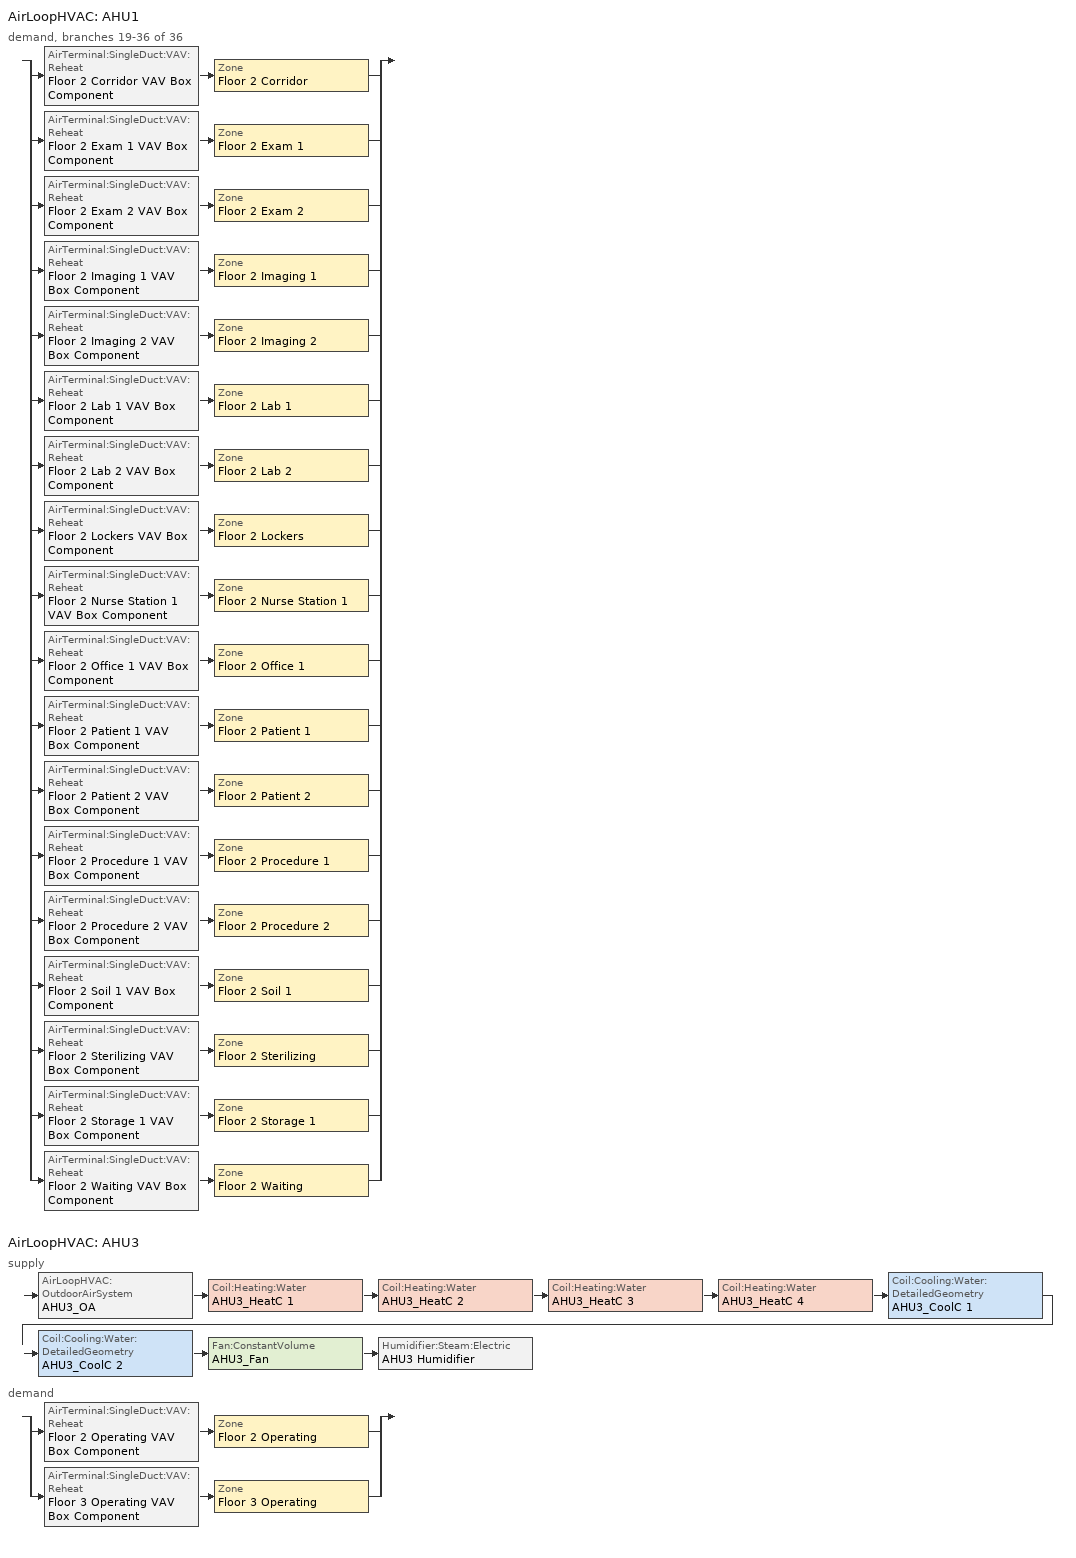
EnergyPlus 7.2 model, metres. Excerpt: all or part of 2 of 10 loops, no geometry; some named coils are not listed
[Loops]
AirLoopHVAC 'AHU1'
 demand, branches 19-36 of 36: split
  | AirTerminal:SingleDuct:VAV:Reheat 'Floor 2 Corridor VAV Box Component' > Zone 'Floor 2 Corridor'
  | AirTerminal:SingleDuct:VAV:Reheat 'Floor 2 Exam 1 VAV Box Component' > Zone 'Floor 2 Exam 1'
  | AirTerminal:SingleDuct:VAV:Reheat 'Floor 2 Exam 2 VAV Box Component' > Zone 'Floor 2 Exam 2'
  | AirTerminal:SingleDuct:VAV:Reheat 'Floor 2 Imaging 1 VAV Box Component' > Zone 'Floor 2 Imaging 1'
  | AirTerminal:SingleDuct:VAV:Reheat 'Floor 2 Imaging 2 VAV Box Component' > Zone 'Floor 2 Imaging 2'
  | AirTerminal:SingleDuct:VAV:Reheat 'Floor 2 Lab 1 VAV Box Component' > Zone 'Floor 2 Lab 1'
  | AirTerminal:SingleDuct:VAV:Reheat 'Floor 2 Lab 2 VAV Box Component' > Zone 'Floor 2 Lab 2'
  | AirTerminal:SingleDuct:VAV:Reheat 'Floor 2 Lockers VAV Box Component' > Zone 'Floor 2 Lockers'
  | AirTerminal:SingleDuct:VAV:Reheat 'Floor 2 Nurse Station 1 VAV Box Component' > Zone 'Floor 2 Nurse Station 1'
  | AirTerminal:SingleDuct:VAV:Reheat 'Floor 2 Office 1 VAV Box Component' > Zone 'Floor 2 Office 1'
  | AirTerminal:SingleDuct:VAV:Reheat 'Floor 2 Patient 1 VAV Box Component' > Zone 'Floor 2 Patient 1'
  | AirTerminal:SingleDuct:VAV:Reheat 'Floor 2 Patient 2 VAV Box Component' > Zone 'Floor 2 Patient 2'
  | AirTerminal:SingleDuct:VAV:Reheat 'Floor 2 Procedure 1 VAV Box Component' > Zone 'Floor 2 Procedure 1'
  | AirTerminal:SingleDuct:VAV:Reheat 'Floor 2 Procedure 2 VAV Box Component' > Zone 'Floor 2 Procedure 2'
  | AirTerminal:SingleDuct:VAV:Reheat 'Floor 2 Soil 1 VAV Box Component' > Zone 'Floor 2 Soil 1'
  | AirTerminal:SingleDuct:VAV:Reheat 'Floor 2 Sterilizing VAV Box Component' > Zone 'Floor 2 Sterilizing'
  | AirTerminal:SingleDuct:VAV:Reheat 'Floor 2 Storage 1 VAV Box Component' > Zone 'Floor 2 Storage 1'
  | AirTerminal:SingleDuct:VAV:Reheat 'Floor 2 Waiting VAV Box Component' > Zone 'Floor 2 Waiting'
AirLoopHVAC 'AHU3'
 supply: AirLoopHVAC:OutdoorAirSystem 'AHU3_OA' > Coil:Heating:Water 'AHU3_HeatC 1' > Coil:Heating:Water 'AHU3_HeatC 2' > Coil:Heating:Water 'AHU3_HeatC 3' > Coil:Heating:Water 'AHU3_HeatC 4' > Coil:Cooling:Water:DetailedGeometry 'AHU3_CoolC 1' > Coil:Cooling:Water:DetailedGeometry 'AHU3_CoolC 2' > Fan:ConstantVolume 'AHU3_Fan' > Humidifier:Steam:Electric 'AHU3 Humidifier'
 demand: split
  | AirTerminal:SingleDuct:VAV:Reheat 'Floor 2 Operating VAV Box Component' > Zone 'Floor 2 Operating'
  | AirTerminal:SingleDuct:VAV:Reheat 'Floor 3 Operating VAV Box Component' > Zone 'Floor 3 Operating'
[ComponentCost:LineItem]
Name | Line Item Type | Item | Cost per Each {$} | Quantity | Cost per Unit of Output Capacity {$/kW}
Infiltration:Floor 2 Corridor | General | Floor 2 Corridor | 1 | 0
LIGHTING EQUIP:Floor 2 Corridor | Lights | Floor 2 Corridor |  |  | 1
ElectricEquipment:Floor 2 Corridor:ElecPlug | General | Floor 2 Corridor | 1 | 0.5217
Infiltration:Floor 2 Exam 1 | General | Floor 2 Exam 1 | 1 | 0
People:Floor 2 Exam 1 | General | Floor 2 Exam 1 | 1 | 20.9924
LIGHTING EQUIP:Floor 2 Exam 1 | Lights | Floor 2 Exam 1 |  |  | 1
ElectricEquipment:Floor 2 Exam 1:ElecPlug | General | Floor 2 Exam 1 | 1 | 4.1985
People:Floor 2 Exam 2 | General | Floor 2 Exam 2 | 1 | 6.7475
LIGHTING EQUIP:Floor 2 Exam 2 | Lights | Floor 2 Exam 2 |  |  | 1
ElectricEquipment:Floor 2 Exam 2:ElecPlug | General | Floor 2 Exam 2 | 1 | 1.3495
People:Floor 2 Imaging 1 | General | Floor 2 Imaging 1 | 1 | 11.5458
LIGHTING EQUIP:Floor 2 Imaging 1 | Lights | Floor 2 Imaging 1 |  |  | 1
ElectricEquipment:Floor 2 Imaging 1:ElecPlug | General | Floor 2 Imaging 1 | 1 | 2.3092
ElectricEquipment:Floor 2 Imaging 1:ElecProcess | General | Floor 2 Imaging 1 | 1 | 18.4797
Infiltration:Floor 2 Imaging 2 | General | Floor 2 Imaging 2 | 1 | 0
People:Floor 2 Imaging 2 | General | Floor 2 Imaging 2 | 1 | 16.9938
LIGHTING EQUIP:Floor 2 Imaging 2 | Lights | Floor 2 Imaging 2 |  |  | 1
ElectricEquipment:Floor 2 Imaging 2:ElecPlug | General | Floor 2 Imaging 2 | 1 | 3.3988
ElectricEquipment:Floor 2 Imaging 2:ElecProcess | General | Floor 2 Imaging 2 | 1 | 27.1996
People:Floor 2 Lab 1 | General | Floor 2 Lab 1 | 1 | 11.3959
LIGHTING EQUIP:Floor 2 Lab 1 | Lights | Floor 2 Lab 1 |  |  | 1
ElectricEquipment:Floor 2 Lab 1:ElecPlug | General | Floor 2 Lab 1 | 1 | 2.2792
ElectricEquipment:Floor 2 Lab 1:ElecProcess | General | Floor 2 Lab 1 | 1 | 6.8396
People:Floor 2 Lab 2 | General | Floor 2 Lab 2 | 1 | 16.9938
LIGHTING EQUIP:Floor 2 Lab 2 | Lights | Floor 2 Lab 2 |  |  | 1
ElectricEquipment:Floor 2 Lab 2:ElecPlug | General | Floor 2 Lab 2 | 1 | 3.3988
ElectricEquipment:Floor 2 Lab 2:ElecProcess | General | Floor 2 Lab 2 | 1 | 10.1995
People:Floor 2 Lockers | General | Floor 2 Lockers | 1 | 3.7486
LIGHTING EQUIP:Floor 2 Lockers | Lights | Floor 2 Lockers |  |  | 1
ElectricEquipment:Floor 2 Lockers:ElecPlug | General | Floor 2 Lockers | 1 | 0.1874
People:Floor 2 Nurse Station 1 | General | Floor 2 Nurse Station 1 | 1 | 6.4477
LIGHTING EQUIP:Floor 2 Nurse Station 1 | Lights | Floor 2 Nurse Station 1 |  |  | 1
ElectricEquipment:Floor 2 Nurse Station 1:ElecPlug | General | Floor 2 Nurse Station 1 | 1 | 0.3224
ElectricEquipment:Floor 2 Nurse Station 1:ElecProcess | General | Floor 2 Nurse Station 1 | 1 | 0.6448
People:Floor 2 Office 1 | General | Floor 2 Office 1 | 1 | 11.6957
LIGHTING EQUIP:Floor 2 Office 1 | Lights | Floor 2 Office 1 |  |  | 1
ElectricEquipment:Floor 2 Office 1:ElecPlug | General | Floor 2 Office 1 | 1 | 1.1696
Infiltration:Floor 2 Operating | General | Floor 2 Operating | 1 | 0
People:Floor 2 Operating | General | Floor 2 Operating | 1 | 96.345
LIGHTING EQUIP:Floor 2 Operating | Lights | Floor 2 Operating |  |  | 1
ElectricEquipment:Floor 2 Operating:ElecPlug | General | Floor 2 Operating | 1 | 19.269
ElectricEquipment:Floor 2 Operating:ElecProcess | General | Floor 2 Operating | 1 | 57.8249
Infiltration:Floor 2 Patient 1 | General | Floor 2 Patient 1 | 1 | 0
People:Floor 2 Patient 1 | General | Floor 2 Patient 1 | 1 | 17.0338
LIGHTING EQUIP:Floor 2 Patient 1 | Lights | Floor 2 Patient 1 |  |  | 1
ElectricEquipment:Floor 2 Patient 1:ElecPlug | General | Floor 2 Patient 1 | 1 | 3.4068
People:Floor 2 Patient 2 | General | Floor 2 Patient 2 | 1 | 14.0249
LIGHTING EQUIP:Floor 2 Patient 2 | Lights | Floor 2 Patient 2 |  |  | 1
ElectricEquipment:Floor 2 Patient 2:ElecPlug | General | Floor 2 Patient 2 | 1 | 2.805
People:Floor 2 Procedure 1 | General | Floor 2 Procedure 1 | 1 | 12.5954
LIGHTING EQUIP:Floor 2 Procedure 1 | Lights | Floor 2 Procedure 1 |  |  | 1
ElectricEquipment:Floor 2 Procedure 1:ElecPlug | General | Floor 2 Procedure 1 | 1 | 2.5191
ElectricEquipment:Floor 2 Procedure 1:ElecProcess | General | Floor 2 Procedure 1 | 1 | 7.5596
People:Floor 2 Procedure 2 | General | Floor 2 Procedure 2 | 1 | 6.7975
LIGHTING EQUIP:Floor 2 Procedure 2 | Lights | Floor 2 Procedure 2 |  |  | 1
ElectricEquipment:Floor 2 Procedure 2:ElecPlug | General | Floor 2 Procedure 2 | 1 | 1.3595
ElectricEquipment:Floor 2 Procedure 2:ElecProcess | General | Floor 2 Procedure 2 | 1 | 4.0798
People:Floor 2 Soil 1 | General | Floor 2 Soil 1 | 1 | 2.4141
LIGHTING EQUIP:Floor 2 Soil 1 | Lights | Floor 2 Soil 1 |  |  | 1
LIGHTING EQUIP:Floor 2 Sterilizing | Lights | Floor 2 Sterilizing |  |  | 1
ElectricEquipment:Floor 2 Sterilizing:ElecPlug | General | Floor 2 Sterilizing | 1 | 1.3595
ElectricEquipment:Floor 2 Sterilizing:ElecProcess | General | Floor 2 Sterilizing | 1 | 6.8001
GasEquipment:Floor 2 Sterilizing:GasProcess | General | Floor 2 Sterilizing | 1 | 9.5203
LIGHTING EQUIP:Floor 2 Storage 1 | Lights | Floor 2 Storage 1 |  |  | 1
ElectricEquipment:Floor 2 Storage 1:ElecPlug | General | Floor 2 Storage 1 | 1 | 1.4995
Infiltration:Floor 2 Waiting | General | Floor 2 Waiting | 1 | 0
People:Floor 2 Waiting | General | Floor 2 Waiting | 1 | 116.9937
LIGHTING EQUIP:Floor 2 Waiting | Lights | Floor 2 Waiting |  |  | 1
ElectricEquipment:Floor 2 Waiting:ElecPlug | General | Floor 2 Waiting | 1 | 0.3913
Infiltration:Floor 3 Operating | General | Floor 3 Operating | 1 | 0
People:Floor 3 Operating | General | Floor 3 Operating | 1 | 8.9971
LIGHTING EQUIP:Floor 3 Operating | Lights | Floor 3 Operating |  |  | 1
ElectricEquipment:Floor 3 Operating:ElecPlug | General | Floor 3 Operating | 1 | 1.7994
ElectricEquipment:Floor 3 Operating:ElecProcess | General | Floor 3 Operating | 1 | 5.3999
[Sizing:Zone] Zone Cooling Design Supply Air Temperature Input Method=SupplyAirTemperature; Zone Cooling Design Supply Air Temperature {C}=14; Zone Heating Design Supply Air Temperature Input Method=SupplyAirTemperature; Zone Heating Design Supply Air Temperature {C}=40; Zone Cooling Design Supply Air Humidity Ratio {kgWater/kgDryAir}=0.0085; Zone Heating Design Supply Air Humidity Ratio {kgWater/kgDryAir}=0.008; Cooling Design Air Flow Method=DesignDayWithLimit; Cooling Minimum Air Flow Fraction=0; Heating Design Air Flow Method=DesignDay; Heating Design Air Flow Rate {m3/s}=0
Name | Design Specification Outdoor Air Object | Cooling Minimum Air Flow {m3/s}
Floor 2 Corridor | SZ DSOA Floor 2 Corridor | 0.818042
Floor 2 Exam 1 | SZ DSOA Floor 2 Exam 1 | 1.98218
Floor 2 Exam 2 | SZ DSOA Floor 2 Exam 2 | 0.637129
Floor 2 Imaging 1 | SZ DSOA Floor 2 Imaging 1 | 1.0902
Floor 2 Imaging 2 | SZ DSOA Floor 2 Imaging 2 | 1.60462
Floor 2 Lab 1 | SZ DSOA Floor 2 Lab 1 | 1.07604
Floor 2 Lab 2 | SZ DSOA Floor 2 Lab 2 | 1.60462
Floor 2 Lockers | SZ DSOA Floor 2 Lockers | 0.589934
Floor 2 Nurse Station 1 | SZ DSOA Floor 2 Nurse Station 1 | 0.156815
Floor 2 Office 1 | SZ DSOA Floor 2 Office 1 | 0.284456
Floor 2 Operating | SZ DSOA Floor 2 Operating | 30.3242
Floor 2 Patient 1 | SZ DSOA Floor 2 Patient 1 | 1.62464
Floor 2 Patient 2 | SZ DSOA Floor 2 Patient 2 | 1.33766
Floor 2 Procedure 1 | SZ DSOA Floor 2 Procedure 1 | 2.97327
Floor 2 Procedure 2 | SZ DSOA Floor 2 Procedure 2 | 1.60462
Floor 2 Soil 1 | SZ DSOA Floor 2 Soil 1 | 0.379918
Floor 2 Sterilizing | SZ DSOA Floor 2 Sterilizing | 1.06975
Floor 2 Storage 1 | SZ DSOA Floor 2 Storage 1 | 0.257426
Floor 2 Waiting | SZ DSOA Floor 2 Waiting | 1.17129
Floor 3 Operating | SZ DSOA Floor 3 Operating | 2.83168
[DesignSpecification:OutdoorAir] Outdoor Air Method=Flow/Zone; Outdoor Air Flow per Person {m3/s-person}=0; Outdoor Air Flow per Zone Floor Area {m3/s-m2}=0
Name | Outdoor Air Flow per Zone {m3/s} | Outdoor Air Flow Air Changes per Hour {1/hr}
SZ DSOA Floor 2 Corridor | 0.147344
Floor 2 Corridor VAV Box OA Design Spec | 0.1473 | 0
SZ DSOA Floor 2 Exam 1 | 0.168551
Floor 2 Exam 1 VAV Box OA Design Spec | 0.1686 | 0
SZ DSOA Floor 2 Exam 2 | 0.054177
Floor 2 Exam 2 VAV Box OA Design Spec | 0.0542 | 0
SZ DSOA Floor 2 Imaging 1 | 0.0927029
Floor 2 Imaging 1 VAV Box OA Design Spec | 0.0927 | 0
SZ DSOA Floor 2 Imaging 2; SZ DSOA Floor 2 Lab 2 | 0.136446
Floor 2 Imaging 2 VAV Box OA Design Spec; Floor 2 Lab 2 VAV Box OA Design Spec | 0.1364 | 0
SZ DSOA Floor 2 Lab 1 | 0.091499
Floor 2 Lab 1 VAV Box OA Design Spec | 0.0915 | 0
SZ DSOA Floor 2 Lockers | 0.589934
Floor 2 Lockers VAV Box OA Design Spec | 0.5899 | 0
SZ DSOA Floor 2 Nurse Station 1 | 0.0517692
Floor 2 Nurse Station 1 VAV Box OA Design Spec | 0.0518 | 0
SZ DSOA Floor 2 Office 1 | 0.0939069
Floor 2 Office 1 VAV Box OA Design Spec | 0.0939 | 0
SZ DSOA Floor 2 Operating | 6.06484
Floor 2 Operating VAV Box OA Design Spec | 6.0648 | 0
SZ DSOA Floor 2 Patient 1 | 0.536132
Floor 2 Patient 1 VAV Box OA Design Spec | 0.5361 | 0
SZ DSOA Floor 2 Patient 2 | 0.441428
Floor 2 Patient 2 VAV Box OA Design Spec | 0.4414 | 0
SZ DSOA Floor 2 Procedure 1 | 0.594654
Floor 2 Procedure 1 VAV Box OA Design Spec | 0.5947 | 0
SZ DSOA Floor 2 Procedure 2 | 0.320924
Floor 2 Procedure 2 VAV Box OA Design Spec | 0.3209 | 0
SZ DSOA Floor 2 Soil 1 | 0.379918
Floor 2 Soil 1 VAV Box OA Design Spec | 0.3799 | 0
SZ DSOA Floor 2 Sterilizing | 1.06975
Floor 2 Sterilizing VAV Box OA Design Spec | 1.0697 | 0
SZ DSOA Floor 2 Storage 1 | 0.0850063
Floor 2 Storage 1 VAV Box OA Design Spec | 0.085 | 0
SZ DSOA Floor 2 Waiting | 0.386613
Floor 2 Waiting VAV Box OA Design Spec | 0.3866 | 0
SZ DSOA Floor 3 Operating | 0.566362
Floor 3 Operating VAV Box OA Design Spec | 0.5664 | 0
[ZoneControl:Thermostat] Control Type Schedule=Dual Zone Control Type Sched
Name | Zone or ZoneList | Control 1
Floor 2 Corridor Thermostat | Floor 2 Corridor | Floor 2 Corridor DualSPSched
Floor 2 Exam 1 Thermostat | Floor 2 Exam 1 | Floor 2 Exam 1 DualSPSched
Floor 2 Exam 2 Thermostat | Floor 2 Exam 2 | Floor 2 Exam 2 DualSPSched
Floor 2 Imaging 1 Thermostat | Floor 2 Imaging 1 | Floor 2 Imaging 1 DualSPSched
Floor 2 Imaging 2 Thermostat | Floor 2 Imaging 2 | Floor 2 Imaging 2 DualSPSched
Floor 2 Lab 1 Thermostat | Floor 2 Lab 1 | Floor 2 Lab 1 DualSPSched
Floor 2 Lab 2 Thermostat | Floor 2 Lab 2 | Floor 2 Lab 2 DualSPSched
Floor 2 Lockers Thermostat | Floor 2 Lockers | Floor 2 Lockers DualSPSched
Floor 2 Nurse Station 1 Thermostat | Floor 2 Nurse Station 1 | Floor 2 Nurse Station 1 DualSPSched
Floor 2 Office 1 Thermostat | Floor 2 Office 1 | Floor 2 Office 1 DualSPSched
Floor 2 Operating Thermostat | Floor 2 Operating | Floor 2 Operating DualSPSched
Floor 2 Patient 1 Thermostat | Floor 2 Patient 1 | Floor 2 Patient 1 DualSPSched
Floor 2 Patient 2 Thermostat | Floor 2 Patient 2 | Floor 2 Patient 2 DualSPSched
Floor 2 Procedure 1 Thermostat | Floor 2 Procedure 1 | Floor 2 Procedure 1 DualSPSched
Floor 2 Procedure 2 Thermostat | Floor 2 Procedure 2 | Floor 2 Procedure 2 DualSPSched
Floor 2 Soil 1 Thermostat | Floor 2 Soil 1 | Floor 2 Soil 1 DualSPSched
Floor 2 Sterilizing Thermostat | Floor 2 Sterilizing | Floor 2 Sterilizing DualSPSched
Floor 2 Storage 1 Thermostat | Floor 2 Storage 1 | Floor 2 Storage 1 DualSPSched
Floor 2 Waiting Thermostat | Floor 2 Waiting | Floor 2 Waiting DualSPSched
Floor 3 Operating Thermostat | Floor 3 Operating | Floor 3 Operating DualSPSched
[ThermostatSetpoint:DualSetpoint]
Name | Heating Setpoint Temperature Schedule | Cooling Setpoint Temperature Schedule
Floor 2 Corridor DualSPSched; Floor 2 Imaging 1 DualSPSched; Floor 2 Imaging 2 DualSPSched; Floor 2 Lab 1 DualSPSched; Floor 2 Lab 2 DualSPSched; Floor 2 Lockers DualSPSched; Floor 2 Nurse Station 1 DualSPSched; Floor 2 Patient 1 DualSPSched; Floor 2 Patient 2 DualSPSched; Floor 2 Soil 1 DualSPSched; Floor 2 Sterilizing DualSPSched; Floor 2 Waiting DualSPSched | HEATING_TSTAT_24_7 | COOLING_TSTAT_24_7
Floor 2 Exam 1 DualSPSched; Floor 2 Exam 2 DualSPSched; Floor 2 Office 1 DualSPSched; Floor 2 Procedure 1 DualSPSched; Floor 2 Procedure 2 DualSPSched; Floor 2 Storage 1 DualSPSched | HEATING_TSTAT_OFFICE | COOLING_TSTAT_OFFICE
Floor 2 Operating DualSPSched; Floor 3 Operating DualSPSched | HEATING_TSTAT_OR | COOLING_TSTAT_OR
[Zone equipment]
Floor 2 Corridor: Floor 2 Corridor VAV Box Component
Floor 2 Exam 1: Floor 2 Exam 1 VAV Box Component
Floor 2 Exam 2: Floor 2 Exam 2 VAV Box Component
Floor 2 Imaging 1: Floor 2 Imaging 1 VAV Box Component
Floor 2 Imaging 2: Floor 2 Imaging 2 VAV Box Component
Floor 2 Lab 1: Floor 2 Lab 1 VAV Box Component
Floor 2 Lab 2: Floor 2 Lab 2 VAV Box Component
Floor 2 Lockers: Floor 2 Lockers VAV Box Component, Floor 2 Lockers Exhaust Fan 1
Floor 2 Nurse Station 1: Floor 2 Nurse Station 1 VAV Box Component
Floor 2 Office 1: Floor 2 Office 1 VAV Box Component
Floor 2 Operating: Floor 2 Operating VAV Box Component
Floor 2 Patient 1: Floor 2 Patient 1 VAV Box Component
Floor 2 Patient 2: Floor 2 Patient 2 VAV Box Component
Floor 2 Procedure 1: Floor 2 Procedure 1 VAV Box Component
Floor 2 Procedure 2: Floor 2 Procedure 2 VAV Box Component
Floor 2 Soil 1: Floor 2 Soil 1 VAV Box Component, Floor 2 Soil 1 Exhaust Fan 1
Floor 2 Sterilizing: Floor 2 Sterilizing VAV Box Component, Floor 2 Sterilizing Exhaust Fan 1
Floor 2 Storage 1: Floor 2 Storage 1 VAV Box Component
Floor 2 Waiting: Floor 2 Waiting VAV Box Component
Floor 3 Operating: Floor 3 Operating VAV Box Component
[AirTerminal:SingleDuct:VAV:Reheat] Availability Schedule=ALWAYS_ON; Maximum Air Flow Rate {m3/s}=AUTOSIZE; Zone Minimum Air Flow Input Method=Constant; Constant Minimum Air Flow Fraction=1; Maximum Hot Water or Steam Flow Rate {m3/s}=AUTOSIZE; Minimum Hot Water or Steam Flow Rate {m3/s}=0; Convergence Tolerance=0.001; Damper Heating Action=Reverse; Maximum Flow per Zone Floor Area During Reheat {m3/s-m2}=AUTOCALCULATE; Maximum Flow Fraction During Reheat=AUTOCALCULATE
Name | Reheat Coil | Design Specification Outdoor Air Object
Floor 2 Corridor VAV Box Component | Floor 2 Corridor VAV Box Reheat Coil | Floor 2 Corridor VAV Box OA Design Spec
Floor 2 Exam 1 VAV Box Component | Floor 2 Exam 1 VAV Box Reheat Coil | Floor 2 Exam 1 VAV Box OA Design Spec
Floor 2 Exam 2 VAV Box Component | Floor 2 Exam 2 VAV Box Reheat Coil | Floor 2 Exam 2 VAV Box OA Design Spec
Floor 2 Imaging 1 VAV Box Component | Floor 2 Imaging 1 VAV Box Reheat Coil | Floor 2 Imaging 1 VAV Box OA Design Spec
Floor 2 Imaging 2 VAV Box Component | Floor 2 Imaging 2 VAV Box Reheat Coil | Floor 2 Imaging 2 VAV Box OA Design Spec
Floor 2 Lab 1 VAV Box Component | Floor 2 Lab 1 VAV Box Reheat Coil | Floor 2 Lab 1 VAV Box OA Design Spec
Floor 2 Lab 2 VAV Box Component | Floor 2 Lab 2 VAV Box Reheat Coil | Floor 2 Lab 2 VAV Box OA Design Spec
Floor 2 Lockers VAV Box Component | Floor 2 Lockers VAV Box Reheat Coil | Floor 2 Lockers VAV Box OA Design Spec
Floor 2 Nurse Station 1 VAV Box Component | Floor 2 Nurse Station 1 VAV Box Reheat Coil | Floor 2 Nurse Station 1 VAV Box OA Design Spec
Floor 2 Office 1 VAV Box Component | Floor 2 Office 1 VAV Box Reheat Coil | Floor 2 Office 1 VAV Box OA Design Spec
Floor 2 Operating VAV Box Component | Floor 2 Operating VAV Box Reheat Coil | Floor 2 Operating VAV Box OA Design Spec
Floor 2 Patient 1 VAV Box Component | Floor 2 Patient 1 VAV Box Reheat Coil | Floor 2 Patient 1 VAV Box OA Design Spec
Floor 2 Patient 2 VAV Box Component | Floor 2 Patient 2 VAV Box Reheat Coil | Floor 2 Patient 2 VAV Box OA Design Spec
Floor 2 Procedure 1 VAV Box Component | Floor 2 Procedure 1 VAV Box Reheat Coil | Floor 2 Procedure 1 VAV Box OA Design Spec
Floor 2 Procedure 2 VAV Box Component | Floor 2 Procedure 2 VAV Box Reheat Coil | Floor 2 Procedure 2 VAV Box OA Design Spec
Floor 2 Soil 1 VAV Box Component | Floor 2 Soil 1 VAV Box Reheat Coil | Floor 2 Soil 1 VAV Box OA Design Spec
Floor 2 Sterilizing VAV Box Component | Floor 2 Sterilizing VAV Box Reheat Coil | Floor 2 Sterilizing VAV Box OA Design Spec
Floor 2 Storage 1 VAV Box Component | Floor 2 Storage 1 VAV Box Reheat Coil | Floor 2 Storage 1 VAV Box OA Design Spec
Floor 2 Waiting VAV Box Component | Floor 2 Waiting VAV Box Reheat Coil | Floor 2 Waiting VAV Box OA Design Spec
Floor 3 Operating VAV Box Component | Floor 3 Operating VAV Box Reheat Coil | Floor 3 Operating VAV Box OA Design Spec
[Coil:Heating:Water] Availability Schedule=ALWAYS_ON; U-Factor Times Area Value {W/K}=AUTOSIZE; Maximum Water Flow Rate {m3/s}=AUTOSIZE; Performance Input Method=UFactorTimesAreaAndDesignWaterFlowRate; Rated Capacity {W}=AUTOSIZE; Rated Inlet Water Temperature {C}=82.2; Rated Inlet Air Temperature {C}=16.6; Rated Outlet Water Temperature {C}=71.1; Rated Outlet Air Temperature {C}=32.2
AHU3_HeatC 1; AHU3_HeatC 2; AHU3_HeatC 3; AHU3_HeatC 4
[Fan:ZoneExhaust] Availability Schedule=Hours_of_operation; Fan Efficiency=0.5; Pressure Rise {Pa}=187
Name | Maximum Flow Rate {m3/s}
Floor 2 Lockers Exhaust Fan 1 | 0.5899
Floor 2 Soil 1 Exhaust Fan 1 | 0.3799
Floor 2 Sterilizing Exhaust Fan 1 | 1.0697
[AirLoopHVAC]
AHU3: Design Supply Air Flow Rate {m3/s}=AUTOSIZE
[Controller:WaterCoil] Actuator Variable=Flow; Maximum Actuated Flow {m3/s}=AUTOSIZE; Minimum Actuated Flow {m3/s}=0
Name | Control Variable | Action | Controller Convergence Tolerance {deltaC}
AHU3_HeatC 1_Controller; AHU3_HeatC 2_Controller; AHU3_HeatC 3_Controller; AHU3_HeatC 4_Controller | Temperature | Normal | 0.0001
AHU3_CoolC 1_Controller; AHU3_CoolC 2_Controller | TemperatureAndHumidityRatio | Reverse
[SetpointManager:MixedAir] Control Variable=Temperature
Name | Setpoint Node or NodeList
AHU3_HeatC 1 SAT Manager | AHU3_HeatC 1-AHU3_HeatC 2Node
AHU3_HeatC 2 SAT Manager | AHU3_HeatC 2-AHU3_HeatC 3Node
AHU3_HeatC 3 SAT Manager | AHU3_HeatC 3-AHU3_HeatC 4Node
AHU3_HeatC 4 SAT Manager | AHU3_HeatC 4-AHU3_CoolC 1Node
AHU3_CoolC 1 SAT Manager | AHU3_CoolC 1-AHU3_CoolC 2Node
AHU3_OAMixed Air Temp Manager | AHU3_OA-AHU3_HeatC 1Node
[SetpointManager:SingleZone:Humidity:Maximum]
Name | Setpoint Node or NodeList
AHU3_CoolC 1 HUMRAT setpoint | AHU3_CoolC 1-AHU3_CoolC 2Node
AHU3_CoolC 2 HUMRAT setpoint | AHU3_CoolC 2-AHU3_FanNode
[SetpointManager:SingleZone:Humidity:Minimum]
AHU3 Humidifier HUMRAT setpoint: Setpoint Node or NodeList=AHU3 Supply Equipment Outlet Node
[Sizing:System]
AHU3: Type of Load to Size On=Sensible; Design Outdoor Air Flow Rate {m3/s}=AUTOSIZE; Minimum System Air Flow Ratio=1; Preheat Design Temperature {C}=7; Preheat Design Humidity Ratio {kgWater/kgDryAir}=0.008; Precool Design Temperature {C}=7.2; Precool Design Humidity Ratio {kgWater/kgDryAir}=0.008; Central Cooling Design Supply Air Temperature {C}=7.2; Central Heating Design Supply Air Temperature {C}=7.2; Sizing Option=NonCoincident; 100% Outdoor Air in Cooling=No; 100% Outdoor Air in Heating=No; Central Cooling Design Supply Air Humidity Ratio {kgWater/kgDryAir}=0.0085; Central Heating Design Supply Air Humidity Ratio {kgWater/kgDryAir}=0.008; Cooling Design Air Flow Method=DesignDay; Cooling Design Air Flow Rate {m3/s}=0; Heating Design Air Flow Method=DesignDay; Heating Design Air Flow Rate {m3/s}=0
[Controller:OutdoorAir]
AHU3_OA_Controller: Minimum Outdoor Air Flow Rate {m3/s}=AUTOSIZE; Maximum Outdoor Air Flow Rate {m3/s}=AUTOSIZE; Economizer Control Type=DifferentialEnthalpy; Economizer Control Action Type=ModulateFlow; Economizer Maximum Limit Dry-Bulb Temperature {C}=28; Economizer Maximum Limit Enthalpy {J/kg}=64000; Economizer Minimum Limit Dry-Bulb Temperature {C}=-100; Lockout Type=NoLockout; Minimum Limit Type=FixedMinimum; Minimum Outdoor Air Schedule=MinOA_MotorizedDamper_Sched; Minimum Fraction of Outdoor Air Schedule=AHU3_OAMinOAFracSchedule; Time of Day Economizer Control Schedule=No; Heat Recovery Bypass Control Type=BypassWhenOAFlowGreaterThanMinimum
[Coil:Cooling:Water:DetailedGeometry] Availability Schedule=ALWAYS_ON; Maximum Water Flow Rate {m3/s}=AUTOSIZE; Tube Outside Surface Area {m2}=AUTOSIZE; Total Tube Inside Area {m2}=AUTOSIZE; Fin Surface Area {m2}=AUTOSIZE; Minimum Airflow Area {m2}=AUTOSIZE; Coil Depth {m}=AUTOSIZE; Fin Diameter {m}=AUTOSIZE; Fin Thickness {m}=0.0015; Tube Inside Diameter {m}=0.01445; Tube Outside Diameter {m}=0.0159; Tube Thermal Conductivity {W/m-K}=386; Fin Thermal Conductivity {W/m-K}=204; Fin Spacing {m}=0.0018; Tube Depth Spacing {m}=0.026; Number of Tube Rows=6; Number of Tubes per Row=AUTOSIZE
AHU3_CoolC 1; AHU3_CoolC 2
[Fan:ConstantVolume]
AHU3_Fan: Availability Schedule=HVACOperationSchd; Fan Efficiency=0.702; Pressure Rise {Pa}=3007; Maximum Flow Rate {m3/s}=AUTOSIZE; Motor Efficiency=0.954; Motor In Airstream Fraction=1
[Humidifier:Steam:Electric]
AHU3 Humidifier: Availability Schedule=ALWAYS_ON; Rated Capacity {m3/s}=0.0001209; Rated Power {W}=357583; Rated Fan Power {W}=0; Standby Power {W}=0
[EnergyManagementSystem:Sensor]
Name | Output:Variable or Output:Meter Index Key | Output:Variable or Output:Meter
Flr_2_Cor_Load | Floor 2 Corridor | Zone/Sys Sensible Load Predicted
Flr_2_Exam_1_Load | Floor 2 Exam 1 | Zone/Sys Sensible Load Predicted
Flr_2_Exam_2_Load | Floor 2 Exam 2 | Zone/Sys Sensible Load Predicted
Flr_2_Image_1_Load | Floor 2 Imaging 1 | Zone/Sys Sensible Load Predicted
Flr_2_Image_2_Load | Floor 2 Imaging 2 | Zone/Sys Sensible Load Predicted
Flr_2_Lab_1_Load | Floor 2 Lab 1 | Zone/Sys Sensible Load Predicted
Flr_2_Lab_2_Load | Floor 2 Lab 2 | Zone/Sys Sensible Load Predicted
Flr_2_Lockers_Load | Floor 2 Lockers | Zone/Sys Sensible Load Predicted
Flr_2_NS_1_Load | Floor 2 Nurse Station 1 | Zone/Sys Sensible Load Predicted
Flr_2_Off_1_Load | Floor 2 Office 1 | Zone/Sys Sensible Load Predicted
Flr_2_Sterile_Load | Floor 2 Sterilizing | Zone/Sys Sensible Load Predicted
Flr_2_OR_Load | Floor 2 Operating | Zone/Sys Sensible Load Predicted
Flr_2_Pat_1_Load | Floor 2 Patient 1 | Zone/Sys Sensible Load Predicted
Flr_2_Pat_2_Load | Floor 2 Patient 2 | Zone/Sys Sensible Load Predicted
Flr_2_Proc_1_Load | Floor 2 Procedure 1 | Zone/Sys Sensible Load Predicted
Flr_2_Proc_2_Load | Floor 2 Procedure 2 | Zone/Sys Sensible Load Predicted
Flr_2_Soil_1_Load | Floor 2 Soil 1 | Zone/Sys Sensible Load Predicted
Flr_2_Stor_1_Load | Floor 2 Storage 1 | Zone/Sys Sensible Load Predicted
Flr_2_Waiting_Load | Floor 2 Waiting | Zone/Sys Sensible Load Predicted
Flr_3_OR_Load | Floor 3 Operating | Zone/Sys Sensible Load Predicted
Flr_2_Cor_Temp | Floor 2 Corridor | Zone/Sys Thermostat Heating Setpoint
Flr_2_Exam_1_Temp | Floor 2 Exam 1 | Zone/Sys Thermostat Heating Setpoint
Flr_2_Exam_2_Temp | Floor 2 Exam 2 | Zone/Sys Thermostat Heating Setpoint
Flr_2_Image_1_Temp | Floor 2 Imaging 1 | Zone/Sys Thermostat Heating Setpoint
Flr_2_Image_2_Temp | Floor 2 Imaging 2 | Zone/Sys Thermostat Heating Setpoint
Flr_2_Lab_1_Temp | Floor 2 Lab 1 | Zone/Sys Thermostat Heating Setpoint
Flr_2_Lab_2_Temp | Floor 2 Lab 2 | Zone/Sys Thermostat Heating Setpoint
Flr_2_Lockers_Temp | Floor 2 Lockers | Zone/Sys Thermostat Heating Setpoint
Flr_2_NS_1_Temp | Floor 2 Nurse Station 1 | Zone/Sys Thermostat Heating Setpoint
Flr_2_Off_1_Temp | Floor 2 Office 1 | Zone/Sys Thermostat Heating Setpoint
Flr_2_Sterile_Temp | Floor 2 Sterilizing | Zone/Sys Thermostat Heating Setpoint
Flr_2_OR_Temp | Floor 2 Operating | Zone/Sys Thermostat Heating Setpoint
Flr_2_Pat_1_Temp | Floor 2 Patient 1 | Zone/Sys Thermostat Heating Setpoint
Flr_2_Pat_2_Temp | Floor 2 Patient 2 | Zone/Sys Thermostat Heating Setpoint
Flr_2_Proc_1_Temp | Floor 2 Procedure 1 | Zone/Sys Thermostat Heating Setpoint
Flr_2_Proc_2_Temp | Floor 2 Procedure 2 | Zone/Sys Thermostat Heating Setpoint
Flr_2_Soil_1_Temp | Floor 2 Soil 1 | Zone/Sys Thermostat Heating Setpoint
Flr_2_Stor_1_Temp | Floor 2 Storage 1 | Zone/Sys Thermostat Heating Setpoint
Flr_2_Waiting_Temp | Floor 2 Waiting | Zone/Sys Thermostat Heating Setpoint
Flr_3_OR_Temp | Floor 3 Operating | Zone/Sys Thermostat Heating Setpoint
Flr_2_Cor_Coil_Energy | Floor 2 Corridor VAV Box Reheat Coil | Total Water Heating Coil Energy
Flr_2_Exam_1_Coil_Energy | Floor 2 Exam 1 VAV Box Reheat Coil | Total Water Heating Coil Energy
Flr_2_Exam_2_Coil_Energy | Floor 2 Exam 2 VAV Box Reheat Coil | Total Water Heating Coil Energy
Flr_2_Image_1_Coil_Energy | Floor 2 Imaging 1 VAV Box Reheat Coil | Total Water Heating Coil Energy
Flr_2_Image_2_Coil_Energy | Floor 2 Imaging 2 VAV Box Reheat Coil | Total Water Heating Coil Energy
Flr_2_Lab_1_Coil_Energy | Floor 2 Lab 1 VAV Box Reheat Coil | Total Water Heating Coil Energy
Flr_2_Lab_2_Coil_Energy | Floor 2 Lab 2 VAV Box Reheat Coil | Total Water Heating Coil Energy
Flr_2_Lockers_Coil_Energy | Floor 2 Lockers VAV Box Reheat Coil | Total Water Heating Coil Energy
Flr_2_NS_1_Coil_Energy | Floor 2 Nurse Station 1 VAV Box Reheat Coil | Total Water Heating Coil Energy
Flr_2_Off_1_Coil_Energy | Floor 2 Office 1 VAV Box Reheat Coil | Total Water Heating Coil Energy
Flr_2_Sterile_Coil_Energy | Floor 2 Sterilizing VAV Box Reheat Coil | Total Water Heating Coil Energy
Flr_2_OR_Coil_Energy | Floor 2 Operating VAV Box Reheat Coil | Total Water Heating Coil Energy
Flr_2_Pat_1_Coil_Energy | Floor 2 Patient 1 VAV Box Reheat Coil | Total Water Heating Coil Energy
Flr_2_Pat_2_Coil_Energy | Floor 2 Patient 2 VAV Box Reheat Coil | Total Water Heating Coil Energy
Flr_2_Proc_1_Coil_Energy | Floor 2 Procedure 1 VAV Box Reheat Coil | Total Water Heating Coil Energy
Flr_2_Proc_2_Coil_Energy | Floor 2 Procedure 2 VAV Box Reheat Coil | Total Water Heating Coil Energy
Flr_2_Soil_1_Coil_Energy | Floor 2 Soil 1 VAV Box Reheat Coil | Total Water Heating Coil Energy
Flr_2_Stor_1_Coil_Energy | Floor 2 Storage 1 VAV Box Reheat Coil | Total Water Heating Coil Energy
Flr_2_Waiting_Coil_Energy | Floor 2 Waiting VAV Box Reheat Coil | Total Water Heating Coil Energy
Flr_3_OR_Coil_Energy | Floor 3 Operating VAV Box Reheat Coil | Total Water Heating Coil Energy
AHU_3_HCoil1_Energy | AHU3_HeatC 1 | Total Water Heating Coil Energy
AHU_3_HCoil2_Energy | AHU3_HeatC 2 | Total Water Heating Coil Energy
AHU_3_CCoil_Energy | AHU3_CoolC 1 | Total Water Cooling Coil Energy
Flr_2_Cor_Coil_Inlet_Air_Temp | Floor 2 Corridor VAV Box Inlet Node Name | System Node Temp
Flr_2_Exam_1_Coil_Inlet_Air_Temp | Floor 2 Exam 1 VAV Box Inlet Node Name | System Node Temp
Flr_2_Exam_2_Coil_Inlet_Air_Temp | Floor 2 Exam 2 VAV Box Inlet Node Name | System Node Temp
Flr_2_Image_1_Coil_Inlet_Air_Temp | Floor 2 Imaging 1 VAV Box Inlet Node Name | System Node Temp
Flr_2_Image_2_Coil_Inlet_Air_Temp | Floor 2 Imaging 2 VAV Box Inlet Node Name | System Node Temp
Flr_2_Lab_1_Coil_Inlet_Air_Temp | Floor 2 Lab 1 VAV Box Inlet Node Name | System Node Temp
Flr_2_Lab_2_Coil_Inlet_Air_Temp | Floor 2 Lab 2 VAV Box Inlet Node Name | System Node Temp
Flr_2_Lockers_Coil_Inlet_Air_Temp | Floor 2 Lockers VAV Box Inlet Node Name | System Node Temp
Flr_2_NS_1_Coil_Inlet_Air_Temp | Floor 2 Nurse Station 1 VAV Box Inlet Node Name | System Node Temp
Flr_2_Off_1_Coil_Inlet_Air_Temp | Floor 2 Office 1 VAV Box Inlet Node Name | System Node Temp
Flr_2_Sterile_Coil_Inlet_Air_Temp | Floor 2 Sterilizing VAV Box Inlet Node Name | System Node Temp
Flr_2_OR_Coil_Inlet_Air_Temp | Floor 2 Operating VAV Box Inlet Node Name | System Node Temp
Flr_2_Pat_1_Coil_Inlet_Air_Temp | Floor 2 Patient 1 VAV Box Inlet Node Name | System Node Temp
Flr_2_Pat_2_Coil_Inlet_Air_Temp | Floor 2 Patient 2 VAV Box Inlet Node Name | System Node Temp
Flr_2_Proc_1_Coil_Inlet_Air_Temp | Floor 2 Procedure 1 VAV Box Inlet Node Name | System Node Temp
Flr_2_Proc_2_Coil_Inlet_Air_Temp | Floor 2 Procedure 2 VAV Box Inlet Node Name | System Node Temp
Flr_2_Soil_1_Coil_Inlet_Air_Temp | Floor 2 Soil 1 VAV Box Inlet Node Name | System Node Temp
Flr_2_Stor_1_Coil_Inlet_Air_Temp | Floor 2 Storage 1 VAV Box Inlet Node Name | System Node Temp
Flr_2_Waiting_Coil_Inlet_Air_Temp | Floor 2 Waiting VAV Box Inlet Node Name | System Node Temp
Flr_3_OR_Coil_Inlet_Air_Temp | Floor 3 Operating VAV Box Inlet Node Name | System Node Temp
Flr_2_Cor_Coil_Outlet_Air_Temp | Floor 2 Corridor VAV Box Outlet Node Name | System Node Temp
Flr_2_Exam_1_Coil_Outlet_Air_Temp | Floor 2 Exam 1 VAV Box Outlet Node Name | System Node Temp
Flr_2_Exam_2_Coil_Outlet_Air_Temp | Floor 2 Exam 2 VAV Box Outlet Node Name | System Node Temp
Flr_2_Image_1_Coil_Outlet_Air_Temp | Floor 2 Imaging 1 VAV Box Outlet Node Name | System Node Temp
Flr_2_Image_2_Coil_Outlet_Air_Temp | Floor 2 Imaging 2 VAV Box Outlet Node Name | System Node Temp
Flr_2_Lab_1_Coil_Outlet_Air_Temp | Floor 2 Lab 1 VAV Box Outlet Node Name | System Node Temp
Flr_2_Lab_2_Coil_Outlet_Air_Temp | Floor 2 Lab 2 VAV Box Outlet Node Name | System Node Temp
Flr_2_Lockers_Coil_Outlet_Air_Temp | Floor 2 Lockers VAV Box Outlet Node Name | System Node Temp
Flr_2_NS_1_Coil_Outlet_Air_Temp | Floor 2 Nurse Station 1 VAV Box Outlet Node Name | System Node Temp
Flr_2_Off_1_Coil_Outlet_Air_Temp | Floor 2 Office 1 VAV Box Outlet Node Name | System Node Temp
Flr_2_Sterile_Coil_Outlet_Air_Temp | Floor 2 Sterilizing VAV Box Outlet Node Name | System Node Temp
Flr_2_OR_Coil_Outlet_Air_Temp | Floor 2 Operating VAV Box Outlet Node Name | System Node Temp
Flr_2_Pat_1_Coil_Outlet_Air_Temp | Floor 2 Patient 1 VAV Box Outlet Node Name | System Node Temp
Flr_2_Pat_2_Coil_Outlet_Air_Temp | Floor 2 Patient 2 VAV Box Outlet Node Name | System Node Temp
Flr_2_Proc_1_Coil_Outlet_Air_Temp | Floor 2 Procedure 1 VAV Box Outlet Node Name | System Node Temp
Flr_2_Proc_2_Coil_Outlet_Air_Temp | Floor 2 Procedure 2 VAV Box Outlet Node Name | System Node Temp
Flr_2_Soil_1_Coil_Outlet_Air_Temp | Floor 2 Soil 1 VAV Box Outlet Node Name | System Node Temp
Flr_2_Stor_1_Coil_Outlet_Air_Temp | Floor 2 Storage 1 VAV Box Outlet Node Name | System Node Temp
Flr_2_Waiting_Coil_Outlet_Air_Temp | Floor 2 Waiting VAV Box Outlet Node Name | System Node Temp
Flr_3_OR_Coil_Outlet_Air_Temp | Floor 3 Operating VAV Box Outlet Node Name | System Node Temp
AHU_3_CoolC_Inlet_Node_Temp | AHU3_HeatC 4-AHU3_CoolC 1Node | System Node Temp
[EnergyManagementSystem:Program]
Flr_2_Cor_Coil_Reheat_Energy_Program: IF (AHU_1_CCoil_Energy > 0 && AHU_1_HCoil1_Energy > 0); SET AHU_1_Problem = AHU_1_Problem + 1; ELSEIF (Flr_2_Cor_Load <= 0); SET Flr_2_Cor_RE = Flr_2_Cor_RE + Flr_2_Cor_Coil_Energy; ELSEIF (AHU_1_HCoil1_Energy > 0 && AHU_1_CCoil_Energy == 0); SET Flr_2_Cor_Heat = Flr_2_Cor_Heat + Flr_2_Cor_Coil_Energy; ELSEIF (AHU_1_CCoil_Energy > 0 && AHU_1_HCoil1_Energy == 0); SET Flr_2_Cor_DT1 = Flr_2_Cor_Coil_Outlet_Air_Temp - Flr_2_Cor_Coil_Inlet_Air_Temp; SET Flr_2_Cor_DT2 = @Max (AHU_1_CoolC_Inlet_Node_Temp - AHU_1_Fan_Out) 0; SET Flr_2_Cor_Ratio = @Min (Flr_2_Cor_DT2 / Flr_2_Cor_DT1) 1; SET Flr_2_Cor_RE = Flr_2_Cor_RE + (Flr_2_Cor_Ratio * Flr_2_Cor_Coil_Energy); SET Flr_2_Cor_Heat = Flr_2_Cor_Heat + ((1-Flr_2_Cor_Ratio) * Flr_2_Cor_Coil_Energy); ELSEIF (AHU_1_CCoil_Energy == 0 && AHU_1_HCoil1_Energy == 0); SET AHU_1_Economize = AHU_1_Economize + 1; SET Flr_2_Cor_Heat = Flr_2_Cor_Heat + Flr_2_Cor_Coil_Energy; ENDIF
Flr_2_Elev_Coil_Reheat_Energy_Program: IF (AHU_2_CCoil_Energy > 0 && AHU_2_HCoil1_Energy > 0); SET AHU_2_Problem = AHU_2_Problem + 1; ELSEIF (Flr_2_Elev_Load <= 0); SET Flr_2_Elev_RE = Flr_2_Elev_RE + Flr_2_Elev_Coil_Energy; ELSEIF (AHU_2_HCoil1_Energy > 0 && AHU_2_CCoil_Energy == 0); SET Flr_2_Elev_Heat = Flr_2_Elev_Heat + Flr_2_Elev_Coil_Energy; ELSEIF (AHU_2_CCoil_Energy > 0 && AHU_2_HCoil1_Energy == 0); SET Flr_2_Elev_DT1 = Flr_2_Elev_Coil_Outlet_Air_Temp - Flr_2_Elev_Coil_Inlet_Air_Temp; SET Flr_2_Elev_DT2 = @Max (AHU_2_CoolC_Inlet_Node_Temp - AHU_2_Fan_Out) 0; SET Flr_2_Elev_Ratio = @Min (Flr_2_Elev_DT2 / Flr_2_Elev_DT1) 1; SET Flr_2_Elev_RE = Flr_2_Elev_RE + (Flr_2_Elev_Ratio * Flr_2_Elev_Coil_Energy); SET Flr_2_Elev_Heat = Flr_2_Elev_Heat + ((1-Flr_2_Elev_Ratio) * Flr_2_Elev_Coil_Energy); ELSEIF (AHU_2_CCoil_Energy == 0 && AHU_2_HCoil1_Energy == 0); SET AHU_2_Economize = AHU_2_Economize + 1; SET Flr_2_Elev_Heat = Flr_2_Elev_Heat + Flr_2_Elev_Coil_Energy; ENDIF
Flr_2_Exam_1_Coil_Reheat_Energy_Program: IF (AHU_1_CCoil_Energy > 0 && AHU_1_HCoil1_Energy > 0); SET AHU_1_Problem = AHU_1_Problem + 1; ELSEIF (Flr_2_Exam_1_Load <= 0); SET Flr_2_Exam_1_RE = Flr_2_Exam_1_RE + Flr_2_Exam_1_Coil_Energy; ELSEIF (AHU_1_HCoil1_Energy > 0 && AHU_1_CCoil_Energy == 0); SET Flr_2_Exam_1_Heat = Flr_2_Exam_1_Heat + Flr_2_Exam_1_Coil_Energy; ELSEIF (AHU_1_CCoil_Energy > 0 && AHU_1_HCoil1_Energy == 0); SET Flr_2_Exam_1_DT1 = Flr_2_Exam_1_Coil_Outlet_Air_Temp - Flr_2_Exam_1_Coil_Inlet_Air_Temp; SET Flr_2_Exam_1_DT2 = @Max (AHU_1_CoolC_Inlet_Node_Temp - AHU_1_Fan_Out) 0; SET Flr_2_Exam_1_Ratio = @Min (Flr_2_Exam_1_DT2 / Flr_2_Exam_1_DT1) 1; SET Flr_2_Exam_1_RE = Flr_2_Exam_1_RE + (Flr_2_Exam_1_Ratio * Flr_2_Exam_1_Coil_Energy); SET Flr_2_Exam_1_Heat = Flr_2_Exam_1_Heat + ((1-Flr_2_Exam_1_Ratio) * Flr_2_Exam_1_Coil_Energy); ELSEIF (AHU_1_CCoil_Energy == 0 && AHU_1_HCoil1_Energy == 0); SET AHU_1_Economize = AHU_1_Economize + 1; SET Flr_2_Exam_1_Heat = Flr_2_Exam_1_Heat + Flr_2_Exam_1_Coil_Energy; ENDIF
Flr_2_Exam_2_Coil_Reheat_Energy_Program: IF (AHU_1_CCoil_Energy > 0 && AHU_1_HCoil1_Energy > 0); SET AHU_1_Problem = AHU_1_Problem + 1; ELSEIF (Flr_2_Exam_2_Load <= 0); SET Flr_2_Exam_2_RE = Flr_2_Exam_2_RE + Flr_2_Exam_2_Coil_Energy; ELSEIF (AHU_1_HCoil1_Energy > 0 && AHU_1_CCoil_Energy == 0); SET Flr_2_Exam_2_Heat = Flr_2_Exam_2_Heat + Flr_2_Exam_2_Coil_Energy; ELSEIF (AHU_1_CCoil_Energy > 0 && AHU_1_HCoil1_Energy == 0); SET Flr_2_Exam_2_DT1 = Flr_2_Exam_2_Coil_Outlet_Air_Temp - Flr_2_Exam_2_Coil_Inlet_Air_Temp; SET Flr_2_Exam_2_DT2 = @Max (AHU_1_CoolC_Inlet_Node_Temp - AHU_1_Fan_Out) 0; SET Flr_2_Exam_2_Ratio = @Min (Flr_2_Exam_2_DT2 / Flr_2_Exam_2_DT1) 1; SET Flr_2_Exam_2_RE = Flr_2_Exam_2_RE + (Flr_2_Exam_2_Ratio * Flr_2_Exam_2_Coil_Energy); SET Flr_2_Exam_2_Heat = Flr_2_Exam_2_Heat + ((1-Flr_2_Exam_2_Ratio) * Flr_2_Exam_2_Coil_Energy); ELSEIF (AHU_1_CCoil_Energy == 0 && AHU_1_HCoil1_Energy == 0); SET AHU_1_Economize = AHU_1_Economize + 1; SET Flr_2_Exam_2_Heat = Flr_2_Exam_2_Heat + Flr_2_Exam_2_Coil_Energy; ENDIF
Flr_2_Exam_3_Coil_Reheat_Energy_Program: IF (AHU_2_CCoil_Energy > 0 && AHU_2_HCoil1_Energy > 0); SET AHU_2_Problem = AHU_2_Problem + 1; ELSEIF (Flr_2_Exam_3_Load <= 0); SET Flr_2_Exam_3_RE = Flr_2_Exam_3_RE + Flr_2_Exam_3_Coil_Energy; ELSEIF (AHU_2_HCoil1_Energy > 0 && AHU_2_CCoil_Energy == 0); SET Flr_2_Exam_3_Heat = Flr_2_Exam_3_Heat + Flr_2_Exam_3_Coil_Energy; ELSEIF (AHU_2_CCoil_Energy > 0 && AHU_2_HCoil1_Energy == 0); SET Flr_2_Exam_3_DT1 = Flr_2_Exam_3_Coil_Outlet_Air_Temp - Flr_2_Exam_3_Coil_Inlet_Air_Temp; SET Flr_2_Exam_3_DT2 = @Max (AHU_2_CoolC_Inlet_Node_Temp - AHU_2_Fan_Out) 0; SET Flr_2_Exam_3_Ratio = @Min (Flr_2_Exam_3_DT2 / Flr_2_Exam_3_DT1) 1; SET Flr_2_Exam_3_RE = Flr_2_Exam_3_RE + (Flr_2_Exam_3_Ratio * Flr_2_Exam_3_Coil_Energy); SET Flr_2_Exam_3_Heat = Flr_2_Exam_3_Heat + ((1-Flr_2_Exam_3_Ratio) * Flr_2_Exam_3_Coil_Energy); ELSEIF (AHU_2_CCoil_Energy == 0 && AHU_2_HCoil1_Energy == 0); SET AHU_2_Economize = AHU_2_Economize + 1; SET Flr_2_Exam_3_Heat = Flr_2_Exam_3_Heat + Flr_2_Exam_3_Coil_Energy; ENDIF
Flr_2_Exam_4_Coil_Reheat_Energy_Program: IF (AHU_2_CCoil_Energy > 0 && AHU_2_HCoil1_Energy > 0); SET AHU_2_Problem = AHU_2_Problem + 1; ELSEIF (Flr_2_Exam_4_Load <= 0); SET Flr_2_Exam_4_RE = Flr_2_Exam_4_RE + Flr_2_Exam_4_Coil_Energy; ELSEIF (AHU_2_HCoil1_Energy > 0 && AHU_2_CCoil_Energy == 0); SET Flr_2_Exam_4_Heat = Flr_2_Exam_4_Heat + Flr_2_Exam_4_Coil_Energy; ELSEIF (AHU_2_CCoil_Energy > 0 && AHU_2_HCoil1_Energy == 0); SET Flr_2_Exam_4_DT1 = Flr_2_Exam_4_Coil_Outlet_Air_Temp - Flr_2_Exam_4_Coil_Inlet_Air_Temp; SET Flr_2_Exam_4_DT2 = @Max (AHU_2_CoolC_Inlet_Node_Temp - AHU_2_Fan_Out) 0; SET Flr_2_Exam_4_Ratio = @Min (Flr_2_Exam_4_DT2 / Flr_2_Exam_4_DT1) 1; SET Flr_2_Exam_4_RE = Flr_2_Exam_4_RE + (Flr_2_Exam_4_Ratio * Flr_2_Exam_4_Coil_Energy); SET Flr_2_Exam_4_Heat = Flr_2_Exam_4_Heat + ((1-Flr_2_Exam_4_Ratio) * Flr_2_Exam_4_Coil_Energy); ELSEIF (AHU_2_CCoil_Energy == 0 && AHU_2_HCoil1_Energy == 0); SET AHU_2_Economize = AHU_2_Economize + 1; SET Flr_2_Exam_4_Heat = Flr_2_Exam_4_Heat + Flr_2_Exam_4_Coil_Energy; ENDIF
Flr_2_Gift_Coil_Reheat_Energy_Program: IF (AHU_2_CCoil_Energy > 0 && AHU_2_HCoil1_Energy > 0); SET AHU_2_Problem = AHU_2_Problem + 1; ELSEIF (Flr_2_Gift_Load <= 0); SET Flr_2_Gift_RE = Flr_2_Gift_RE + Flr_2_Gift_Coil_Energy; ELSEIF (AHU_2_HCoil1_Energy > 0 && AHU_2_CCoil_Energy == 0); SET Flr_2_Gift_Heat = Flr_2_Gift_Heat + Flr_2_Gift_Coil_Energy; ELSEIF (AHU_2_CCoil_Energy > 0 && AHU_2_HCoil1_Energy == 0); SET Flr_2_Gift_DT1 = Flr_2_Gift_Coil_Outlet_Air_Temp - Flr_2_Gift_Coil_Inlet_Air_Temp; SET Flr_2_Gift_DT2 = @Max (AHU_2_CoolC_Inlet_Node_Temp - AHU_2_Fan_Out) 0; SET Flr_2_Gift_Ratio = @Min (Flr_2_Gift_DT2 / Flr_2_Gift_DT1) 1; SET Flr_2_Gift_RE = Flr_2_Gift_RE + (Flr_2_Gift_Ratio * Flr_2_Gift_Coil_Energy); SET Flr_2_Gift_Heat = Flr_2_Gift_Heat + ((1-Flr_2_Gift_Ratio) * Flr_2_Gift_Coil_Energy); ELSEIF (AHU_2_CCoil_Energy == 0 && AHU_2_HCoil1_Energy == 0); SET AHU_2_Economize = AHU_2_Economize + 1; SET Flr_2_Gift_Heat = Flr_2_Gift_Heat + Flr_2_Gift_Coil_Energy; ENDIF
Flr_2_Image_1_Coil_Reheat_Energy_Program: IF (AHU_1_CCoil_Energy > 0 && AHU_1_HCoil1_Energy > 0); SET AHU_1_Problem = AHU_1_Problem + 1; ELSEIF (Flr_2_Image_1_Load <= 0); SET Flr_2_Image_1_RE = Flr_2_Image_1_RE + Flr_2_Image_1_Coil_Energy; ELSEIF (AHU_1_HCoil1_Energy > 0 && AHU_1_CCoil_Energy == 0); SET Flr_2_Image_1_Heat = Flr_2_Image_1_Heat + Flr_2_Image_1_Coil_Energy; ELSEIF (AHU_1_CCoil_Energy > 0 && AHU_1_HCoil1_Energy == 0); SET Flr_2_Image_1_DT1 = Flr_2_Image_1_Coil_Outlet_Air_Temp - Flr_2_Image_1_Coil_Inlet_Air_Temp; SET Flr_2_Image_1_DT2 = @Max (AHU_1_CoolC_Inlet_Node_Temp - AHU_1_Fan_Out) 0; SET Flr_2_Image_1_Ratio = @Min (Flr_2_Image_1_DT2 / Flr_2_Image_1_DT1) 1; SET Flr_2_Image_1_RE = Flr_2_Image_1_RE + (Flr_2_Image_1_Ratio * Flr_2_Image_1_Coil_Energy); SET Flr_2_Image_1_Heat = Flr_2_Image_1_Heat + ((1-Flr_2_Image_1_Ratio) * Flr_2_Image_1_Coil_Energy); ELSEIF (AHU_1_CCoil_Energy == 0 && AHU_1_HCoil1_Energy == 0); SET AHU_1_Economize = AHU_1_Economize + 1; SET Flr_2_Image_1_Heat = Flr_2_Image_1_Heat + Flr_2_Image_1_Coil_Energy; ENDIF
Flr_2_Image_2_Coil_Reheat_Energy_Program: IF (AHU_1_CCoil_Energy > 0 && AHU_1_HCoil1_Energy > 0); SET AHU_1_Problem = AHU_1_Problem + 1; ELSEIF (Flr_2_Image_2_Load <= 0); SET Flr_2_Image_2_RE = Flr_2_Image_2_RE + Flr_2_Image_2_Coil_Energy; ELSEIF (AHU_1_HCoil1_Energy > 0 && AHU_1_CCoil_Energy == 0); SET Flr_2_Image_2_Heat = Flr_2_Image_2_Heat + Flr_2_Image_2_Coil_Energy; ELSEIF (AHU_1_CCoil_Energy > 0 && AHU_1_HCoil1_Energy == 0); SET Flr_2_Image_2_DT1 = Flr_2_Image_2_Coil_Outlet_Air_Temp - Flr_2_Image_2_Coil_Inlet_Air_Temp; SET Flr_2_Image_2_DT2 = @Max (AHU_1_CoolC_Inlet_Node_Temp - AHU_1_Fan_Out) 0; SET Flr_2_Image_2_Ratio = @Min (Flr_2_Image_2_DT2 / Flr_2_Image_2_DT1) 1; SET Flr_2_Image_2_RE = Flr_2_Image_2_RE + (Flr_2_Image_2_Ratio * Flr_2_Image_2_Coil_Energy); SET Flr_2_Image_2_Heat = Flr_2_Image_2_Heat + ((1-Flr_2_Image_2_Ratio) * Flr_2_Image_2_Coil_Energy); ELSEIF (AHU_1_CCoil_Energy == 0 && AHU_1_HCoil1_Energy == 0); SET AHU_1_Economize = AHU_1_Economize + 1; SET Flr_2_Image_2_Heat = Flr_2_Image_2_Heat + Flr_2_Image_2_Coil_Energy; ENDIF
Flr_2_Image_3_Coil_Reheat_Energy_Program: IF (AHU_2_CCoil_Energy > 0 && AHU_2_HCoil1_Energy > 0); SET AHU_2_Problem = AHU_2_Problem + 1; ELSEIF (Flr_2_Image_3_Load <= 0); SET Flr_2_Image_3_RE = Flr_2_Image_3_RE + Flr_2_Image_3_Coil_Energy; ELSEIF (AHU_2_HCoil1_Energy > 0 && AHU_2_CCoil_Energy == 0); SET Flr_2_Image_3_Heat = Flr_2_Image_3_Heat + Flr_2_Image_3_Coil_Energy; ELSEIF (AHU_2_CCoil_Energy > 0 && AHU_2_HCoil1_Energy == 0); SET Flr_2_Image_3_DT1 = Flr_2_Image_3_Coil_Outlet_Air_Temp - Flr_2_Image_3_Coil_Inlet_Air_Temp; SET Flr_2_Image_3_DT2 = @Max (AHU_2_CoolC_Inlet_Node_Temp - AHU_2_Fan_Out) 0; SET Flr_2_Image_3_Ratio = @Min (Flr_2_Image_3_DT2 / Flr_2_Image_3_DT1) 1; SET Flr_2_Image_3_RE = Flr_2_Image_3_RE + (Flr_2_Image_3_Ratio * Flr_2_Image_3_Coil_Energy); SET Flr_2_Image_3_Heat = Flr_2_Image_3_Heat + ((1-Flr_2_Image_3_Ratio) * Flr_2_Image_3_Coil_Energy); ELSEIF (AHU_2_CCoil_Energy == 0 && AHU_2_HCoil1_Energy == 0); SET AHU_2_Economize = AHU_2_Economize + 1; SET Flr_2_Image_3_Heat = Flr_2_Image_3_Heat + Flr_2_Image_3_Coil_Energy; ENDIF
[Schedule:Compact]
Hours_of_Operation; ALWAYS_ON; HVACOperationSchd; MinOA_MotorizedDamper_Sched: Through: 12/31, For: AllDays, Until: 24:00, 1
Dual Zone Control Type Sched: Through: 12/31, For: AllDays, Until: 24:00, 4
HEATING_TSTAT_OFFICE: Through: 12/31, For: Saturday, Until: 06:00, 18.3, Until: 17:00, 21.1, Until: 24:00, 18.3, For: Sunday, Until: 24:00, 18.3, For: AllOtherDays, Until: 05:00, 18.3, Until: 20:00, 21.1, Until: 24:00, 18.3
COOLING_TSTAT_OFFICE: Through: 12/31, For: Saturday, Until: 06:00, 25, Until: 17:00, 22.2, Until: 24:00, 25, For: Sunday, Until: 24:00, 25, For: AllOtherDays, Until: 05:00, 25, Until: 20:00, 22.2, Until: 24:00, 25
HEATING_TSTAT_OR; COOLING_TSTAT_OR: Through: 12/31, For: AllDays, Until: 24:00, 18.3
AHU3_OAMinOAFracSchedule: Through: 12/31, For: AllDays, Until: 24:00, 0.2
[SCHEDULE:COMPACT]
HEATING_TSTAT_24_7: Through: 12/31, For: AllDays, Until: 24:00, 21.1
COOLING_TSTAT_24_7: Through: 12/31, For: AllDays, Until: 24:00, 22.2
